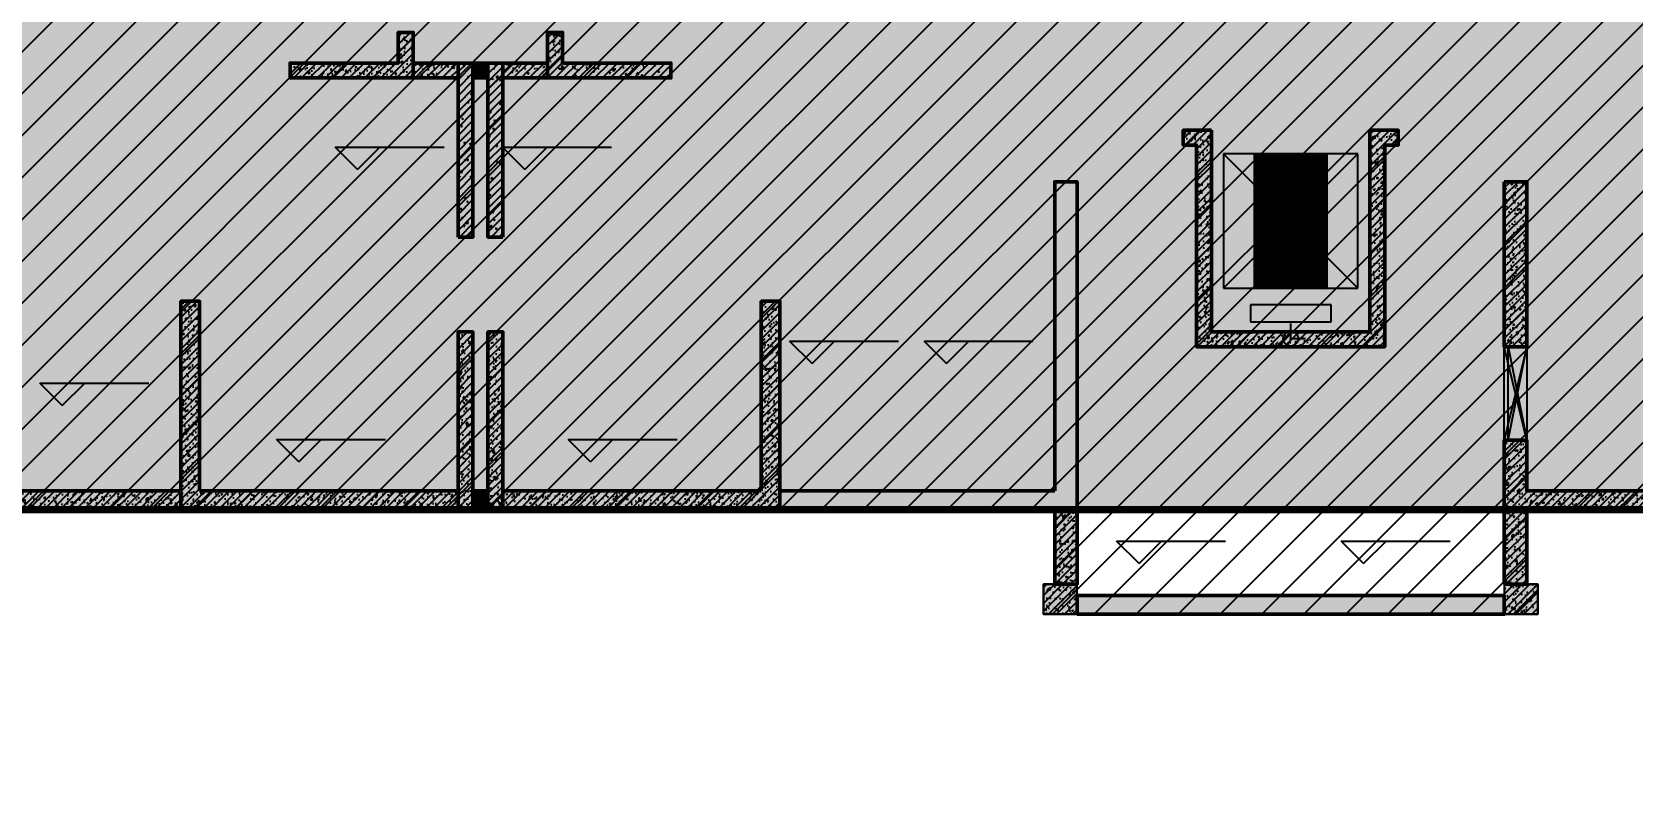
# Model space of a CAD drawing. Extents: x -1338203 to 1886333, y -530034 to 1031844.
# Drawn here: x 762772 to 784210, y 176816 to 186844 of the extents above; entities that cross this region are included whole.
import ezdxf
from ezdxf.enums import TextEntityAlignment as Align

# ---------------------------------------------------------------- set-up
doc = ezdxf.new("R2010")
doc.units = 0
doc.header["$LTSCALE"] = 1000
doc.header["$MEASUREMENT"] = 0
for name, color, linetype in [('A-001-平面参照B1$0$0G-NOTE', 4, 'Continuous'), ('A-06-平面B1$0$0A-A-SYMB-ELEV', 150, 'Continuous'), ('A-06-平面B1$0$0A-O-HOLE', 52, 'Continuous'), ('A-06-平面B1$0$0A-S-WALL', 255, 'Continuous'), ('A-125-交通核B1(5#6#)$0$0A-E-EVTR', 2, 'Continuous'), ('A-125-交通核B1(5#6#)$0$0A-O-HOLE', 52, 'Continuous'), ('p-a-core', 1, 'Continuous'), ('S-06-墙柱B1_1$0$0S-CC-LINE', 52, 'Continuous'), ('S-06-墙柱B1_1$0$0S-CW-HATCH', 251, 'Continuous'), ('S-06-墙柱B1_1$0$0S-CW-HATCH-UP', 251, 'Continuous'), ('S-06-墙柱B1_1$0$0S-S-HOLE', 55, 'Continuous')]:
    doc.layers.add(name, color=color, linetype=linetype)
for name, color, linetype, plot in [('A-06-平面B1$0$AAD-A-MARK', 6, 'Continuous', False), ('A-125-交通核B1(5#6#)$0$AAD-A-MARK', 6, 'Continuous', False), ('A06-125-交通核文字编号B1$0$AAD-A-MARK', 6, 'Continuous', False), ('A06-125-交通核文字编号B1$0$AAD-A-XM', 6, 'Continuous', False), ('S-06-墙柱B1_1$0$AAD-A-MARK', 6, 'Continuous', False)]:
    doc.layers.add(name, color=color, linetype=linetype, plot=plot)
doc.layers.add('p-a-wall', color=7, linetype='Continuous', lineweight=50)
doc.layers.add('p-h-walkable', color=7, linetype='Continuous', lineweight=70, true_color=0xf0f0f0)
doc.styles.add('A-001-平面参照B1$0$AAD-HT', font='simhei.ttf', dxfattribs={"width": 0.6})
doc.styles.add('A06-125-交通核文字编号B1$0$AAD-TXT', font='aad-txt.shx', dxfattribs={"width": 0.7, "bigfont": 'aad-hztxt.shx'})
pattern_1 = [(45, (0, 0), (-168.38, 168.38), []), (45, (112.25, 0), (-168.38, 168.38), [])]
pattern_2 = [(45, (-164697.56, 574717.22), (-53.0330086, 53.0330086), []), (50, (-164697.56, 574717.22), (215.178055, -18.82564), [22.5, -247.5]), (355, (-164697.56, 574717.22), (-41.6254, 225.65764), [18, -198]), (100.4514, (-164679.63, 574715.65), (173.552815, 206.831863), [19.122057, -210.342634]), (46.1842, (-164697.56, 574777.22), (320.172315, -49.655704), [33.75, -371.25]), (96.6356, (-164670.88, 574773.08), (280.39881, 292.23536), [28.68309, -315.5139]), (351.1842, (-164697.56, 574777.22), (280.39858, 292.23558), [27, -297]), (21, (-164667.56, 574762.22), (179.072116, -120.785667), [22.5, -247.5]), (326, (-164667.56, 574762.22), (72.9946, 217.545014), [18, -198]), (71.4514, (-164652.64, 574752.15), (252.06679, 96.75915), [19.122057, -210.342634]), (37.5, (-164697.56, 574717.22), (3.6479566, 99.868156), [0, -195.6, 0, -201, 0, -198.75]), (7.5, (-164697.56, 574717.22), (78.920861, 118.323514), [0, -114.6, 0, -191.1, 0, -75.75]), (327.5, (-164764.46, 574717.22), (160.146731, -6.7664615), [0, -75, 0, -234, 0, -310.5]), (317.5, (-164794.46, 574717.22), (174.95585, 30.031495), [0, -97.5, 0, -155.4, 0, -220.5])]
pattern_3 = [(45, (-4327060.57, 819107.91), (-53.0330086, 53.0330086), []), (50, (-4327060.57, 819107.9), (215.178055, -18.8256405), [22.5, -247.5]), (355, (-4327060.57, 819107.9), (-41.6254, 225.65764), [18, -198]), (100.4514, (-4327042.64, 819106.34), (173.5528145, 206.831863), [19.122057, -210.342634]), (46.1842, (-4327060.57, 819167.9), (320.172315, -49.655704), [33.75, -371.25]), (96.6356, (-4327033.9, 819163.77), (280.398812, 292.235361), [28.683086, -315.5139]), (351.1842, (-4327060.57, 819167.9), (280.398584, 292.23558), [27, -297]), (21, (-4327030.57, 819152.9), (179.0721156, -120.785667), [22.5, -247.5]), (326, (-4327030.57, 819152.9), (72.9946, 217.5450135), [18, -198]), (71.4514, (-4327015.65, 819142.84), (252.0667886, 96.759149), [19.122057, -210.342634]), (37.5, (-4327060.57, 819107.91), (3.6479566, 99.8681561), [0, -195.6, 0, -201, 0, -198.75]), (7.5, (-4327060.57, 819107.91), (78.9208612, 118.3235136), [0, -114.6, 0, -191.1, 0, -75.75]), (327.5, (-4327127.47, 819107.91), (160.1467309, -6.7664615), [0, -75, 0, -234, 0, -310.5]), (317.5, (-4327157.47, 819107.91), (174.9558508, 30.0314947), [0, -97.5, 0, -155.4, 0, -220.5])]

# ---------------------------------------------------------------- blocks, each defined once
blk = doc.blocks.new('A-001-平面参照B1')
at = {"layer": 'A-001-平面参照B1$0$0G-NOTE', "style": 'A-001-平面参照B1$0$AAD-HT', "width": 0.8}
blk.add_text('6#', height=3000, rotation=0, dxfattribs=at).set_placement((1746, -122017), align=Align.MIDDLE_LEFT)
blk = doc.blocks.new('A-125-交通核B1(5#6#)')
h = blk.add_hatch()
h.set_pattern_fill('ANSI32', color=256, scale=50)
h.set_pattern_definition(pattern_1)
h.paths.add_polyline_path([(1360, 4310), (1260, 4310), (1260, 5190), (1710, 5190), (1710, 5490), (1810, 5490), (1810, 5090), (1360, 5090)])
h = blk.add_hatch()
h.set_pattern_fill('ANSI32', color=256, scale=50)
h.set_pattern_definition(pattern_1)
h.paths.add_polyline_path([(-1713, 5250), (-1810, 5250), (-1810, 4310), (-1713, 4310)])
for points in [[(1360, 4310), (1260, 4310), (1260, 5190), (1710, 5190), (1710, 5490), (1810, 5490), (1810, 5090), (1360, 5090)], [(-1713, 5250), (-1810, 5250), (-1810, 4310), (-1713, 4310)]]:
    blk.add_lwpolyline(points, close=True)
at = {"layer": 'A-125-交通核B1(5#6#)$0$0A-E-EVTR'}
for p, q in [((900, 2475), (-900, 2475)), ((-900, 2475), (-900, 675)), ((900, 675), (-900, 2475)), ((900, 2475), (-900, 675)), ((900, 675), (900, 2475)), ((-900, 675), (900, 675)), ((540, 450), (-540, 450)), ((-540, 450), (-540, 225)), ((540, 225), (540, 450)), ((-540, 225), (540, 225))]:
    blk.add_line(p, q, dxfattribs=at)
at = {"layer": 'A-125-交通核B1(5#6#)$0$0A-O-HOLE', "flags": 128}
blk.add_lwpolyline([(-1710, 5350), (-1593, 8294), (-1090, 8490)], dxfattribs=at)
at = {"layer": 'A-125-交通核B1(5#6#)$0$AAD-A-MARK'}
for q in [(0, 200), (200, 0)]:
    blk.add_line((0, 0), q, dxfattribs=at)
blk.add_circle((0, 0), 100, dxfattribs=at)
blk = doc.blocks.new('A06-125-交通核文字编号B1')
at = {"layer": 'A06-125-交通核文字编号B1$0$AAD-A-MARK'}
for q in [(0, 200), (200, 0)]:
    blk.add_line((0, 0), q, dxfattribs=at)
blk.add_circle((0, 0), 100, dxfattribs=at)
at = {"layer": 'A06-125-交通核文字编号B1$0$AAD-A-XM', "style": 'A06-125-交通核文字编号B1$0$AAD-TXT'}
blk.add_text('A06-125-交通核文字编号B1', height=350, dxfattribs=at).set_placement((-310, 4407))
blk = doc.blocks.new('A-06-平面B1')
at = {"layer": 'A-06-平面B1$0$0A-A-SYMB-ELEV'}
for p, q in [((9204, 2265), (8904, 2565)), ((8904, 2565), (10363, 2565)), ((9204, 2265), (9504, 2565)), ((11445, 2265), (11145, 2565)), ((11145, 2565), (12604, 2565)), ((11445, 2265), (11745, 2565)), ((15290, -335), (14990, -35)), ((14990, -35), (16448, -35)), ((15290, -335), (15590, -35)), ((17090, -335), (16790, -35)), ((16790, -35), (18249, -35)), ((17090, -335), (17390, -35)), ((5251, -898), (4951, -598)), ((4951, -598), (6409, -598)), ((5251, -898), (5551, -598)), ((8419, -1652), (8119, -1352)), ((8119, -1352), (9577, -1352)), ((8419, -1652), (8719, -1352)), ((12324, -1652), (12024, -1352)), ((12024, -1352), (13483, -1352)), ((12324, -1652), (12624, -1352)), ((19669, -3011), (19369, -2711)), ((19369, -2711), (20827, -2711)), ((19669, -3011), (19969, -2711)), ((22677, -3011), (22377, -2711)), ((22377, -2711), (23835, -2711)), ((22677, -3011), (22977, -2711))]:
    blk.add_line(p, q, dxfattribs=at)
at = {"layer": 'A-06-平面B1$0$0A-O-HOLE', "flags": 128}
blk.add_lwpolyline([(24610, -110), (24860, -110), (24860, -1360), (24610, -1360)], close=True, dxfattribs=at)
for points in [[(24610, -110), (24860, -1360)], [(24610, -1360), (24860, -110)]]:
    blk.add_lwpolyline(points, dxfattribs=at)
at = {"layer": 'A-06-平面B1$0$AAD-A-MARK'}
for q in [(21700, 200), (21900, 0)]:
    blk.add_line((21700, 0), q, dxfattribs=at)
blk.add_circle((21700, 0), 100, dxfattribs=at)
at = {"layer": 'A-06-平面B1$0$0A-S-WALL'}
for name in ['A-125-交通核B1(5#6#)', 'A06-125-交通核文字编号B1']:
    blk.add_blockref(name, (21700, 0), dxfattribs=at)

msp = doc.modelspace()

# ---------------------------------------------------------------- hatches: boundary and pattern name
at = {"ltscale": 0.002}
h = msp.add_hatch(dxfattribs=at)
h.set_pattern_fill('ANSI31', color=8, scale=250)
h.set_pattern_definition([(45, (321361.53, 273455.2), (-280.633, 280.633), [])])
h.paths.add_polyline_path([(753816.6, 180574.4), (754891.6, 180574.4), (754891.6, 183199.3), (752961.6, 183199.3), (752961.6, 186304.3), (752761.6, 186304.3), (752761.8, 191429.2), (756766.6, 191429.2), (756766.6, 193899.3), (759886.6, 193899.3), (759886.6, 191429.3), (774336.6, 191429.3), (774336.6, 191429.3), (778466.6, 191429.3), (778466.3, 193899.3), (781586.3, 193899.3), (781586.6, 191429.3), (798966.6, 191429.3), (798966.6, 193899.3), (802086.6, 193899.3), (802086.6, 192329.3), (806216.6, 192329.3), (806216.6, 191429.3), (808016.6, 191429.3), (808016.6, 189629.3), (810876.6, 189629.3), (810876.6, 186429.3), (811676.6, 186429.3), (811676.6, 183876), (812576.6, 183876), (812576.6, 180449.3), (804086.6, 180449.3), (804086.6, 179449.3), (804236.6, 179449.3), (804236.6, 179049.3), (797616.6, 179049.3), (797616.6, 179449.3), (797766.6, 179449.3), (797766.6, 180449.3), (782786.6, 180449.3), (782786.6, 179449.3), (782936.6, 179449.3), (782936.6, 179049.3), (776316.6, 179049.3), (776316.6, 179449.3), (776466.6, 179449.3), (776466.6, 180449.3), (761086.6, 180449.3), (761086.6, 179449.3), (761236.6, 179449.3), (761236.6, 179049.3), (753816.6, 179049.3)])
at = {"layer": 'p-h-walkable', "ltscale": 0.002}
h = msp.add_hatch(color=256, dxfattribs=at)
h.dxf.hatch_style = 1
h.paths.add_polyline_path([(633826.6, 244460.7), (640276.6, 244575.6), (640576.6, 234544.8), (645576.7, 234544.6), (645576.7, 209278.9), (732355.9, 209029), (732355.1, 235229.9), (738506.7, 235229.9), (738506.6, 268838.9), (732734.3, 268838.9), (732734.3, 272898.9), (711963.1, 272898.9), (711963.1, 278984.7), (717256.7, 278984.7), (717256.7, 284049), (733571.6, 284135.6), (733996.6, 290449.1), (739216.6, 290449.1), (739766.6, 284299.1), (754626.6, 284299.1), (755296.6, 290449.1), (760516.6, 290449.1), (760816.6, 283049.1), (760816.3, 275879.2), (775122.6, 275879.2), (776006.6, 274138.9), (776006.6, 259429.1), (778716.6, 259429.1), (778716.6, 238849.1), (783416.6, 238849.1), (783416.6, 237229.1), (782066.6, 237229.1), (782066.6, 234429.1), (779546.6, 234429.1), (779546.6, 237129.1), (773916.6, 237129.1), (773916.6, 243229.1), (764306.6, 243225.6), (764306.6, 236639.1), (760766.6, 236639.1), (760766.6, 234429.1), (758246.6, 234429.1), (758246.6, 238649.1), (762116.6, 238649.1), (762116.6, 243225.6), (748656.6, 243225.6), (748756.3, 207529.1), (800106.6, 207528.9), (800206.7, 201639.7), (812908.2, 202239.1), (812576.6, 180449.3), (744206, 180449.3), (744206, 173439), (728556.7, 173439), (728556.6, 122289.1), (746356.6, 122289.1), (750916.6, 132325.6), (842896.6, 132325.6), (843211.6, 121345.6), (839116.6, 121345.6), (839116.6, 93449.1), (864906.6, 93449.1), (864906.6, 79694), (875856.6, 74929.1), (875856.6, 65749.1), (834560.6, 65749.1), (839142.9, 28436.3), (869465.5, 32160.2), (871163.4, 18334), (873704.3, 18646.1), (877328.9, 5540.2), (761876.2, -8638.5), (761133.2, 2082.3), (764950.9, 5291.5), (763253.1, 19116.3), (799242.7, 23536.1), (793807.6, 65749.1), (750756.6, 65749.1), (751556.6, 81645.6), (636016.6, 81645.6), (636016.6, 96345.6), (629416.6, 96345.6), (629416.6, 118203.2), (622306.6, 118203.2), (622286.6, 139083.2), (644406.6, 137003.2), (644406.6, 129968.2), (656656.6, 129968.2), (656406.6, 138083.2), (712156.6, 138083.2), (711856.6, 184449.1), (581811.6, 184349.1), (581826.6, 197199.1), (585876.6, 197449.1), (585976.6, 209279), (629226.6, 209578.9), (628926.8, 236145.4), (633826.6, 236145.6)])
at = {"layer": 'S-06-墙柱B1_1$0$0S-CW-HATCH'}
h = msp.add_hatch(color=256, dxfattribs=at)
h.dxf.hatch_style = 1
h.paths.add_polyline_path([(767876.6, 186229.1), (767876.6, 186839.1), (767676.6, 186839.1), (767676.6, 186429.1), (766226.6, 186429.1), (766226.6, 186229.1)])
h = msp.add_hatch(color=256, dxfattribs=at)
h.dxf.hatch_style = 1
h.paths.add_polyline_path([(769676.6, 186229.1), (771326.6, 186229.1), (771326.6, 186249.1), (771326.6, 186429.1), (769876.6, 186429.1), (769876.6, 186839.1), (769676.6, 186839.1)])
h = msp.add_hatch(color=256, dxfattribs=at)
h.dxf.hatch_style = 1
h.paths.add_polyline_path([(768476.6, 186429.1), (767876.6, 186429.1), (767876.6, 186229.1), (768476.6, 186229.1)])
h = msp.add_hatch(color=256, dxfattribs=at)
h.dxf.hatch_style = 1
h.paths.add_polyline_path([(768476.6, 184099.1), (768476.6, 186429.1), (768676.6, 186429.1), (768676.6, 184099.1)])
h = msp.add_hatch(color=256, dxfattribs=at)
h.dxf.hatch_style = 1
h.paths.add_polyline_path([(768676.6, 186429.1), (768876.6, 186429.1), (768876.6, 186229.1), (768676.6, 186229.1)])
h = msp.add_hatch(color=256, dxfattribs=at)
h.dxf.hatch_style = 1
h.paths.add_polyline_path([(769076.6, 184099.1), (769076.6, 186429.1), (768876.6, 186429.1), (768876.6, 184099.1)])
h = msp.add_hatch(color=256, dxfattribs=at)
h.dxf.hatch_style = 1
h.paths.add_polyline_path([(769076.6, 186429.1), (769676.6, 186429.1), (769676.6, 186229.1), (769076.6, 186229.1)])
h = msp.add_hatch(color=256, dxfattribs=at)
h.dxf.hatch_style = 1
h.paths.add_polyline_path([(778566.6, 185529.1), (778186.6, 185529.1), (778186.6, 185329.1), (778366.6, 185329.1), (778366.6, 182629.1), (780886.6, 182629.1), (780886.6, 185329.1), (781066.6, 185329.1), (781066.6, 185529.1), (780686.6, 185529.1), (780686.6, 182829.1), (778566.6, 182829.1)])
h = msp.add_hatch(color=256, dxfattribs=at)
h.dxf.hatch_style = 1
h.paths.add_polyline_path([(776466.6, 180699.1), (772786.6, 180699.1), (772786.6, 180449.1), (776766.6, 180449.1), (776766.6, 184839.1), (776466.6, 184839.1)])
h = msp.add_hatch(color=256, dxfattribs=at)
h.dxf.hatch_style = 1
h.paths.add_polyline_path([(782486.6, 184839.1), (782786.6, 184839.1), (782786.6, 182629.1), (782486.6, 182629.1)])
h = msp.add_hatch(color=256, dxfattribs=at)
h.dxf.hatch_style = 1
h.paths.add_polyline_path([(765016.6, 180699.1), (768476.6, 180699.1), (768476.6, 180449.1), (764766.6, 180449.1), (764766.6, 183239.1), (765016.6, 183239.1)])
h = msp.add_hatch(color=256, dxfattribs=at)
h.dxf.hatch_style = 1
h.paths.add_polyline_path([(772536.6, 180699.1), (769076.6, 180699.1), (769076.6, 180449.1), (772786.6, 180449.1), (772786.6, 183239.1), (772536.6, 183239.1)])
h = msp.add_hatch(color=256, dxfattribs=at)
h.dxf.hatch_style = 1
h.paths.add_polyline_path([(768476.6, 180449.1), (768476.6, 182829.1), (768676.6, 182829.1), (768676.6, 180449.1)])
h = msp.add_hatch(color=256, dxfattribs=at)
h.dxf.hatch_style = 1
h.paths.add_polyline_path([(769076.6, 180449.1), (769076.6, 182829.1), (768876.6, 182829.1), (768876.6, 180449.1)])
h = msp.add_hatch(color=256, dxfattribs=at)
h.dxf.hatch_style = 1
h.paths.add_polyline_path([(761086.6, 180699.1), (764766.6, 180699.1), (764766.6, 180449.1), (760786.6, 180449.1), (760786.6, 181379.1), (761086.6, 181379.1)])
h = msp.add_hatch(color=256, dxfattribs=at)
h.dxf.hatch_style = 1
h.paths.add_polyline_path([(782486.6, 180449.1), (786516.6, 180449.1), (786516.6, 180699.1), (782786.6, 180699.1), (782786.6, 181379.1), (782486.6, 181379.1)])
h = msp.add_hatch(color=256, dxfattribs=at)
h.dxf.hatch_style = 1
h.paths.add_polyline_path([(768676.6, 180449.1), (768876.6, 180449.1), (768876.6, 180699.1), (768676.6, 180699.1)])
h = msp.add_hatch(color=256, dxfattribs=at)
h.dxf.hatch_style = 1
h.paths.add_polyline_path([(776466.6, 179449.1), (776766.6, 179449.1), (776766.6, 180449.1), (776466.6, 180449.1)])
h = msp.add_hatch(color=256, dxfattribs=at)
h.dxf.hatch_style = 1
h.paths.add_polyline_path([(782486.6, 179449.1), (782786.6, 179449.1), (782786.6, 180449.1), (782486.6, 180449.1)])
h = msp.add_hatch(color=256, dxfattribs=at)
h.dxf.hatch_style = 1
h.paths.add_polyline_path([(776766.6, 179449.1), (776316.6, 179449.1), (776316.6, 179049.1), (776766.6, 179049.1)])
h = msp.add_hatch(color=256, dxfattribs=at)
h.dxf.hatch_style = 1
h.paths.add_polyline_path([(782936.6, 179449.1), (782486.6, 179449.1), (782486.6, 179049.1), (782936.6, 179049.1)])
h = msp.add_hatch(color=256, dxfattribs=at)
h.dxf.hatch_style = 1
h.paths.add_polyline_path([(776766.6, 179049.1), (782486.6, 179049.1), (782486.6, 179299.1), (776766.6, 179299.1)])
at = {"layer": 'S-06-墙柱B1_1$0$0S-CW-HATCH-UP'}
h = msp.add_hatch(dxfattribs=at)
h.set_pattern_fill('钢筋混凝土', color=256, scale=30)
h.set_pattern_definition(pattern_2)
h.paths.add_polyline_path([(767876.6, 186229.1), (767876.6, 186839.1), (767676.6, 186839.1), (767676.6, 186429.1), (766226.6, 186429.1), (766226.6, 186229.1)])
h = msp.add_hatch(dxfattribs=at)
h.set_pattern_fill('钢筋混凝土', color=256, scale=30)
h.set_pattern_definition(pattern_2)
h.paths.add_polyline_path([(769676.6, 186229.1), (771326.6, 186229.1), (771326.6, 186249.1), (771326.6, 186429.1), (769876.6, 186429.1), (769876.6, 186839.1), (769676.6, 186839.1)])
h = msp.add_hatch(dxfattribs=at)
h.set_pattern_fill('钢筋混凝土', color=256, scale=30)
h.set_pattern_definition(pattern_3)
h.paths.add_polyline_path([(768476.6, 186429.1), (767876.6, 186429.1), (767876.6, 186229.1), (768476.6, 186229.1)])
h = msp.add_hatch(dxfattribs=at)
h.set_pattern_fill('钢筋混凝土', color=256, scale=30)
h.set_pattern_definition(pattern_2)
h.paths.add_polyline_path([(768476.6, 184099.1), (768476.6, 186429.1), (768676.6, 186429.1), (768676.6, 184099.1)])
h = msp.add_hatch(dxfattribs=at)
h.set_pattern_fill('钢筋混凝土', color=256, scale=30)
h.set_pattern_definition(pattern_3)
h.paths.add_polyline_path([(768676.6, 186429.1), (768876.6, 186429.1), (768876.6, 186229.1), (768676.6, 186229.1)])
h = msp.add_hatch(dxfattribs=at)
h.set_pattern_fill('钢筋混凝土', color=256, scale=30)
h.set_pattern_definition(pattern_2)
h.paths.add_polyline_path([(769076.6, 184099.1), (769076.6, 186429.1), (768876.6, 186429.1), (768876.6, 184099.1)])
h = msp.add_hatch(dxfattribs=at)
h.set_pattern_fill('钢筋混凝土', color=256, scale=30)
h.set_pattern_definition(pattern_3)
h.paths.add_polyline_path([(769076.6, 186429.1), (769676.6, 186429.1), (769676.6, 186229.1), (769076.6, 186229.1)])
h = msp.add_hatch(dxfattribs=at)
h.set_pattern_fill('钢筋混凝土', color=256, scale=30)
h.set_pattern_definition(pattern_2)
h.paths.add_polyline_path([(778566.6, 185529.1), (778186.6, 185529.1), (778186.6, 185329.1), (778366.6, 185329.1), (778366.6, 182629.1), (780886.6, 182629.1), (780886.6, 185329.1), (781066.6, 185329.1), (781066.6, 185529.1), (780686.6, 185529.1), (780686.6, 182829.1), (778566.6, 182829.1)])
h = msp.add_hatch(dxfattribs=at)
h.set_pattern_fill('钢筋混凝土', color=256, scale=30)
h.set_pattern_definition(pattern_2)
h.paths.add_polyline_path([(776466.6, 180699.1), (772786.6, 180699.1), (772786.6, 180449.1), (776766.6, 180449.1), (776766.6, 184839.1), (776466.6, 184839.1)])
h = msp.add_hatch(dxfattribs=at)
h.set_pattern_fill('钢筋混凝土', color=256, scale=30)
h.set_pattern_definition([(45, (-4327060.57, 819107.91), (-53.0330086, 53.0330086), []), (50, (-4327060.57, 819107.9), (215.178055, -18.8256405), [22.5, -247.5]), (355, (-4327060.57, 819107.9), (-41.6254, 225.65764), [18, -198]), (100.4514, (-4327042.64, 819106.34), (173.5528145, 206.831863), [19.122057, -210.342634]), (46.1842, (-4327060.57, 819167.9), (320.172315, -49.655704), [33.75, -371.25]), (96.6356, (-4327033.9, 819163.77), (280.398812, 292.235361), [28.683086, -315.5139]), (351.1842, (-4327060.57, 819167.9), (280.398584, 292.23558), [27, -297]), (21, (-4327030.57, 819152.9), (179.0721156, -120.785667), [22.5, -247.5]), (326, (-4327030.57, 819152.9), (72.9946, 217.5450135), [18, -198]), (71.4514, (-4327015.65, 819142.84), (252.0667886, 96.759149), [19.122057, -210.342634]), (37.5, (-4327060.57, 819107.91), (3.6479566, 99.8681561), [0, -195.6, 0, -201, 0, -198.75]), (7.5, (-4327060.57, 819107.91), (78.9208612, 118.3235136), [0, -114.6, 0, -191.1, 0, -75.75]), (327.5, (-4327127.47, 819107.91), (160.1467309, -6.7664615), [0, -75, 0, -234, 0, -310.5]), (317.5, (-4327157.47, 819107.91), (174.9558508, 30.0314947), [0, -97.5, 0, -155.4, 0, -220.5])])
h.paths.add_polyline_path([(782486.6, 184839.1), (782786.6, 184839.1), (782786.6, 182629.1), (782486.6, 182629.1)])
h = msp.add_hatch(dxfattribs=at)
h.set_pattern_fill('钢筋混凝土', color=256, scale=30)
h.set_pattern_definition(pattern_2)
h.paths.add_polyline_path([(765016.6, 180699.1), (768476.6, 180699.1), (768476.6, 180449.1), (764766.6, 180449.1), (764766.6, 183239.1), (765016.6, 183239.1)])
h = msp.add_hatch(dxfattribs=at)
h.set_pattern_fill('钢筋混凝土', color=256, scale=30)
h.set_pattern_definition(pattern_2)
h.paths.add_polyline_path([(772536.6, 180699.1), (769076.6, 180699.1), (769076.6, 180449.1), (772786.6, 180449.1), (772786.6, 183239.1), (772536.6, 183239.1)])
h = msp.add_hatch(dxfattribs=at)
h.set_pattern_fill('钢筋混凝土', color=256, scale=30)
h.set_pattern_definition(pattern_2)
h.paths.add_polyline_path([(768476.6, 180449.1), (768476.6, 182829.1), (768676.6, 182829.1), (768676.6, 180449.1)])
h = msp.add_hatch(dxfattribs=at)
h.set_pattern_fill('钢筋混凝土', color=256, scale=30)
h.set_pattern_definition(pattern_2)
h.paths.add_polyline_path([(769076.6, 180449.1), (769076.6, 182829.1), (768876.6, 182829.1), (768876.6, 180449.1)])
h = msp.add_hatch(dxfattribs=at)
h.set_pattern_fill('钢筋混凝土', color=256, scale=30)
h.set_pattern_definition(pattern_2)
h.paths.add_polyline_path([(761086.6, 180699.1), (764766.6, 180699.1), (764766.6, 180449.1), (760786.6, 180449.1), (760786.6, 181379.1), (761086.6, 181379.1)])
h = msp.add_hatch(dxfattribs=at)
h.set_pattern_fill('钢筋混凝土', color=256, scale=30)
h.set_pattern_definition(pattern_2)
h.paths.add_polyline_path([(782486.6, 180449.1), (786516.6, 180449.1), (786516.6, 180699.1), (782786.6, 180699.1), (782786.6, 181379.1), (782486.6, 181379.1)])
h = msp.add_hatch(dxfattribs=at)
h.set_pattern_fill('钢筋混凝土', color=256, scale=30)
h.set_pattern_definition(pattern_2)
h.paths.add_polyline_path([(768676.6, 180449.1), (768876.6, 180449.1), (768876.6, 180699.1), (768676.6, 180699.1)])
h = msp.add_hatch(dxfattribs=at)
h.set_pattern_fill('钢筋混凝土', color=256, scale=30)
h.set_pattern_definition(pattern_2)
h.paths.add_polyline_path([(776466.6, 179449.1), (776766.6, 179449.1), (776766.6, 180449.1), (776466.6, 180449.1)])
h = msp.add_hatch(dxfattribs=at)
h.set_pattern_fill('钢筋混凝土', color=256, scale=30)
h.set_pattern_definition(pattern_2)
h.paths.add_polyline_path([(782486.6, 179449.1), (782786.6, 179449.1), (782786.6, 180449.1), (782486.6, 180449.1)])
h = msp.add_hatch(dxfattribs=at)
h.set_pattern_fill('钢筋混凝土', color=256, scale=30)
h.set_pattern_definition(pattern_2)
h.paths.add_polyline_path([(776766.6, 179449.1), (776316.6, 179449.1), (776316.6, 179049.1), (776766.6, 179049.1)])
h = msp.add_hatch(dxfattribs=at)
h.set_pattern_fill('钢筋混凝土', color=256, scale=30)
h.set_pattern_definition(pattern_2)
h.paths.add_polyline_path([(782936.6, 179449.1), (782486.6, 179449.1), (782486.6, 179049.1), (782936.6, 179049.1)])
h = msp.add_hatch(dxfattribs=at)
h.set_pattern_fill('钢筋混凝土', color=256, scale=30)
h.set_pattern_definition(pattern_2)
h.paths.add_polyline_path([(776766.6, 179049.1), (782486.6, 179049.1), (782486.6, 179299.1), (776766.6, 179299.1)])

# ---------------------------------------------------------------- linework, layer by layer
at = {"color": 3, "elevation": 83850, "flags": 128}
msp.add_lwpolyline([(797766.6, 180449.3), (782786.6, 180449.3), (782786.6, 179449.3), (782936.6, 179449.3), (782936.6, 179049.3), (776316.6, 179049.3), (776316.6, 179449.3), (776466.6, 179449.3), (776466.6, 180449.3), (761086.6, 180449.3)], dxfattribs=at)
at = {"layer": 'p-a-core', "ltscale": 0.002, "const_width": 1000, "elevation": 83850}
msp.add_lwpolyline([(779626.6, 185214.1), (779626.6, 183414.1)], dxfattribs=at)
at = {"layer": 'p-a-wall', "flags": 128}
for points in [[(767876.6, 186229.1), (767876.6, 186839.1), (767676.6, 186839.1), (767676.6, 186429.1), (766226.6, 186429.1), (766226.6, 186229.1)], [(769676.6, 186229.1), (771326.6, 186229.1), (771326.6, 186249.1), (771326.6, 186249.1), (771326.6, 186429.1), (769876.6, 186429.1), (769876.6, 186839.1), (769676.6, 186839.1)], [(768476.6, 186429.1), (767876.6, 186429.1), (767876.6, 186229.1), (768476.6, 186229.1)], [(768476.6, 184099.1), (768476.6, 186429.1), (768676.6, 186429.1), (768676.6, 184099.1)], [(768676.6, 186429.1), (768876.6, 186429.1), (768876.6, 186229.1), (768676.6, 186229.1)], [(769076.6, 184099.1), (769076.6, 186429.1), (768876.6, 186429.1), (768876.6, 184099.1)], [(769076.6, 186429.1), (769676.6, 186429.1), (769676.6, 186229.1), (769076.6, 186229.1)], [(778566.6, 185529.1), (778186.6, 185529.1), (778186.6, 185329.1), (778366.6, 185329.1), (778366.6, 182629.1), (780886.6, 182629.1), (780886.6, 185329.1), (781066.6, 185329.1), (781066.6, 185529.1), (780686.6, 185529.1), (780686.6, 182829.1), (778566.6, 182829.1)], [(776466.6, 180699.1), (772786.6, 180699.1), (772786.6, 180449.1), (776766.6, 180449.1), (776766.6, 184839.1), (776466.6, 184839.1)], [(782486.6, 184839.1), (782786.6, 184839.1), (782786.6, 182629.1), (782486.6, 182629.1)], [(765016.6, 180699.1), (768476.6, 180699.1), (768476.6, 180449.1), (764766.6, 180449.1), (764766.6, 183239.1), (765016.6, 183239.1)], [(772536.6, 180699.1), (769076.6, 180699.1), (769076.6, 180449.1), (772786.6, 180449.1), (772786.6, 183239.1), (772536.6, 183239.1)], [(768476.6, 180449.1), (768476.6, 182829.1), (768676.6, 182829.1), (768676.6, 180449.1)], [(769076.6, 180449.1), (769076.6, 182829.1), (768876.6, 182829.1), (768876.6, 180449.1)], [(761086.6, 180699.1), (764766.6, 180699.1), (764766.6, 180449.1), (760786.6, 180449.1), (760786.6, 181379.1), (761086.6, 181379.1)], [(782486.6, 180449.1), (786516.6, 180449.1), (786516.6, 180699.1), (782786.6, 180699.1), (782786.6, 181379.1), (782486.6, 181379.1)], [(768676.6, 180449.1), (768876.6, 180449.1), (768876.6, 180699.1), (768676.6, 180699.1)], [(776466.6, 179449.1), (776766.6, 179449.1), (776766.6, 180449.1), (776466.6, 180449.1)], [(782486.6, 179449.1), (782786.6, 179449.1), (782786.6, 180449.1), (782486.6, 180449.1)], [(776766.6, 179049.1), (782486.6, 179049.1), (782486.6, 179299.1), (776766.6, 179299.1)]]:
    msp.add_lwpolyline(points, close=True, dxfattribs=at)
at = {"layer": 'p-h-walkable', "ltscale": 0.002, "const_width": 100}
msp.add_lwpolyline([(812576.6, 180449.3), (744206, 180449.3), (744206, 173439), (728556.7, 173439), (728556.6, 122289.1)], dxfattribs=at)
at = {"layer": 'S-06-墙柱B1_1$0$0S-CC-LINE'}
for points in [[(776766.6, 179449.1), (776316.6, 179449.1), (776316.6, 179049.1), (776766.6, 179049.1)], [(782936.6, 179449.1), (782486.6, 179449.1), (782486.6, 179049.1), (782936.6, 179049.1)]]:
    msp.add_lwpolyline(points, close=True, dxfattribs=at)
at = {"layer": 'S-06-墙柱B1_1$0$0S-S-HOLE'}
msp.add_lwpolyline([(782486.6, 182629.1), (782786.6, 182629.1), (782786.6, 181379.1), (782486.6, 181379.1)], close=True, dxfattribs=at)
for points in [[(782786.6, 182629.1), (782486.6, 181379.1)], [(782786.6, 181379.1), (782486.6, 182629.1)]]:
    msp.add_lwpolyline(points, dxfattribs=at)
at = {"layer": 'S-06-墙柱B1_1$0$AAD-A-MARK'}
for q in [(779626.6, 182939.1), (779626.6, 182939.1), (779626.6, 182939.1), (779626.6, 182939.1), (779626.6, 182939.1), (779626.6, 182939.1), (779626.6, 182939.1), (779826.6, 182739.1), (779826.6, 182739.1), (779826.6, 182739.1), (779826.6, 182739.1), (779826.6, 182739.1), (779826.6, 182739.1), (779826.6, 182739.1)]:
    msp.add_line((779626.6, 182739.1), q, dxfattribs=at)
msp.add_circle((779626.6, 182739.1), 100, dxfattribs=at)
msp.add_circle((779626.6, 182739.1), 100, dxfattribs=at)
msp.add_circle((779626.6, 182739.1), 100, dxfattribs=at)
msp.add_circle((779626.6, 182739.1), 100, dxfattribs=at)
msp.add_circle((779626.6, 182739.1), 100, dxfattribs=at)
msp.add_circle((779626.6, 182739.1), 100, dxfattribs=at)
msp.add_circle((779626.6, 182739.1), 100, dxfattribs=at)

# ---------------------------------------------------------------- block references
msp.add_blockref('A-001-平面参照B1', (766365.4, 306889.1))
at = {"ltscale": 0.002}
msp.add_blockref('A-06-平面B1', (757926.6, 182739.1, 83850), dxfattribs=at)

doc.saveas('drawing.dxf')
